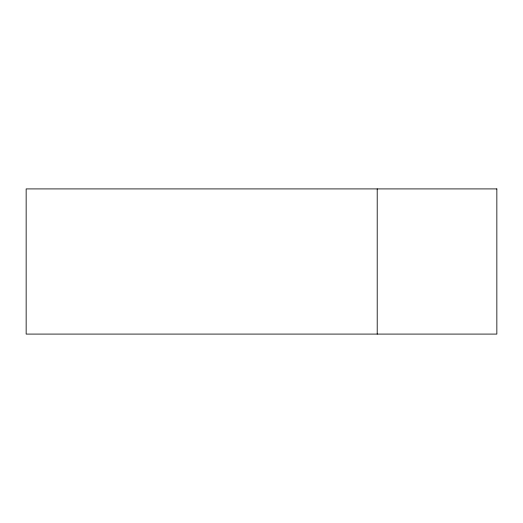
<?xml version="1.0" encoding="UTF-8"?>
<svg xmlns="http://www.w3.org/2000/svg" width="523" height="523" viewBox="0 0 523 523"><rect width="100%" height="100%" fill="white"/><g stroke="black" fill="none" stroke-linecap="round" stroke-linejoin="round"><path stroke-width="0.78" d="M377.207 188.914L377.207 334.086M496.85 188.914L26.15 188.914L26.15 334.086L496.85 334.086L496.85 188.914"/></g></svg>
